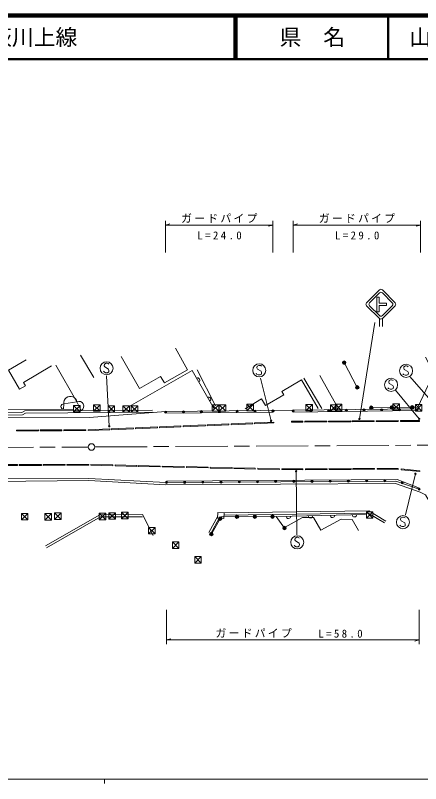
# Model space of a CAD drawing. Units: millimetres, scale not verified. Extents: x 40000 to 680000, y 20000 to 380000.
# Drawn here: x 247518 to 340480, y 204000 to 380000 of the extents above; entities that cross this region are included whole.
import ezdxf
from ezdxf.enums import TextEntityAlignment as Align

# ---------------------------------------------------------------- set-up
doc = ezdxf.new("R2010")
doc.units = ezdxf.units.MM
doc.header["$LTSCALE"] = 1000
doc.linetypes.add('CHAIN', pattern=[18.5, 12, -1.5, 3.5, -1.5])
for name, color, linetype, lineweight in [('M-BGD', 7, 'Continuous', 13), ('M-BGD-HTXT', 7, 'Continuous', 13), ('M-BMK', 2, 'CHAIN', 13), ('M-BMK-ROW', 30, 'Continuous', 13), ('M-BMK-SRVR', 3, 'Continuous', 13), ('M-STR-HTXT', 7, 'Continuous', 13), ('M-STR-STRC', 7, 'Continuous', 13), ('M-TTL', 2, 'Continuous', 140), ('M-TTL-BAND', 7, 'Continuous', 13), ('M-TTL-LINE', 7, 'Continuous', 50), ('M-TTL-TXT', 7, 'Continuous', 13)]:
    doc.layers.add(name, color=color, linetype=linetype, lineweight=lineweight)
doc.styles.add('ＭＳ ゴシック', font='')
doc.styles.get('ＭＳ ゴシック').set_extended_font_data('MS Gothic')

msp = doc.modelspace()

# ---------------------------------------------------------------- linework, layer by layer
at = {"layer": 'M-BGD'}
for p, q in [((287028, 298832), (284231, 303755)), ((265558, 297023), (262498, 302122)), ((271825, 301839), (275973, 294539)), ((249373, 295911), (255815, 299677)), ((261630, 291447), (256818, 299876)), ((325939, 294778), (322945, 300455)), ((288079, 298644), (273622, 290406)), ((281691, 295800), (287028, 298832)), ((293089, 289851), (288079, 298644)), ((289191, 298768), (293434, 290572)), ((321005, 290922), (317346, 297509)), ((313687, 296923), (317776, 289963)), ((233655, 289589), (260943, 289773)), ((281978, 288858), (306599, 289131)), ((311237, 289131), (339677, 289473)), ((310861, 287011), (313487, 287028)), ((310862, 286811), (310861, 287011)), ((313487, 287028), (313488, 286828)), ((313891, 287030), (318989, 287063)), ((313893, 286830), (313891, 287030)), ((318989, 287063), (318990, 286863)), ((319367, 287065), (324442, 287097)), ((319368, 286865), (319367, 287065)), ((319368, 286865), (324443, 286897)), ((324442, 287097), (324443, 286897)), ((324796, 287099), (329844, 287131)), ((324797, 286899), (324796, 287099)), ((324797, 286899), (329846, 286931)), ((329846, 286931), (329844, 287131)), ((330247, 287134), (335347, 287166)), ((330247, 287134), (330248, 286934)), ((330248, 286934), (335348, 286966)), ((335348, 286966), (335347, 287166)), ((335852, 287169), (340245, 287197)), ((335852, 287169), (335853, 286969)), ((335853, 286969), (340247, 286997)), ((340247, 286997), (340245, 287197)), ((264207, 285068), (269152, 285266)), ((269160, 285066), (269152, 285266)), ((269529, 285282), (274578, 285493)), ((269529, 285282), (269537, 285082)), ((269537, 285082), (274586, 285293)), ((274586, 285293), (274578, 285493)), ((275085, 285514), (280106, 285725)), ((275085, 285514), (275093, 285314)), ((275093, 285314), (280115, 285525)), ((280115, 285525), (280106, 285725)), ((280583, 285745), (285484, 285950)), ((280583, 285745), (280591, 285545)), ((280591, 285545), (285492, 285750)), ((285492, 285750), (285484, 285950)), ((286036, 285973), (291091, 286185)), ((286036, 285973), (286045, 285773)), ((286045, 285773), (291099, 285985)), ((291099, 285985), (291091, 286185)), ((291516, 286203), (296465, 286410)), ((291516, 286203), (291524, 286003)), ((291524, 286003), (296473, 286210)), ((296473, 286210), (296465, 286410)), ((296993, 286432), (301943, 286640)), ((296993, 286432), (297002, 286232)), ((297002, 286232), (301951, 286440)), ((301951, 286440), (301943, 286640)), ((302394, 286659), (306810, 286844)), ((302394, 286659), (302402, 286459)), ((302402, 286459), (306818, 286644)), ((306818, 286644), (306810, 286844)), ((310862, 286811), (313488, 286828)), ((313893, 286830), (318990, 286863)), ((247758, 285005), (252828, 285025)), ((247759, 284805), (247758, 285005)), ((247759, 284805), (252829, 284825)), ((252828, 285025), (252829, 284825)), ((253182, 285026), (258206, 285045)), ((253183, 284826), (253182, 285026)), ((253183, 284826), (258207, 284845)), ((258207, 284845), (258206, 285045)), ((258661, 285047), (263710, 285066)), ((258661, 285047), (258662, 284847)), ((258662, 284847), (263710, 284866)), ((263710, 284866), (263710, 285066)), ((264207, 285068), (264215, 284868)), ((264215, 284868), (269160, 285066)), ((242944, 277071), (248003, 277086)), ((242945, 276871), (248004, 276886)), ((248004, 276886), (248003, 277086)), ((248412, 277088), (253485, 277103)), ((248412, 277088), (248413, 276888)), ((248413, 276888), (253485, 276903)), ((253485, 276903), (253485, 277103)), ((253894, 277104), (258957, 277119)), ((253894, 277104), (253895, 276904)), ((253895, 276904), (258957, 276919)), ((258957, 276919), (258957, 277119)), ((259321, 277120), (264357, 277135)), ((259321, 277120), (259321, 276920)), ((259321, 276920), (264358, 276935)), ((264358, 276935), (264357, 277135)), ((264853, 277124), (264848, 276924)), ((264848, 276924), (269867, 276810)), ((264853, 277124), (269871, 277010)), ((269867, 276810), (269871, 277010)), ((270395, 276998), (270390, 276798)), ((270390, 276798), (275348, 276685)), ((270395, 276998), (275353, 276885)), ((275348, 276685), (275353, 276885)), ((275716, 276877), (275711, 276677)), ((275711, 276677), (280707, 276564)), ((275716, 276877), (280712, 276764)), ((280712, 276764), (280707, 276564)), ((281207, 276552), (281212, 276752)), ((281207, 276552), (286234, 276438)), ((281212, 276752), (286238, 276638)), ((286238, 276638), (286234, 276438)), ((286802, 276425), (286806, 276625)), ((286802, 276425), (291706, 276314)), ((286806, 276625), (291710, 276514)), ((291710, 276514), (291706, 276314)), ((292210, 276502), (292206, 276302)), ((292210, 276502), (297215, 276389)), ((297211, 276189), (297215, 276389)), ((297602, 276380), (297598, 276180)), ((297602, 276380), (302538, 276268)), ((292206, 276302), (297211, 276189)), ((297598, 276180), (302533, 276068)), ((302533, 276068), (302538, 276268)), ((303119, 276254), (303115, 276054)), ((303115, 276054), (308072, 275942)), ((303119, 276254), (308077, 276142)), ((308072, 275942), (308077, 276142)), ((308643, 276129), (308641, 275929)), ((308641, 275929), (313485, 275881)), ((308643, 276129), (313487, 276081)), ((313485, 275881), (313487, 276081)), ((314075, 276086), (319001, 276126)), ((314075, 276086), (314076, 275886)), ((314076, 275886), (319003, 275926)), ((319003, 275926), (319001, 276126)), ((319456, 276130), (324505, 276172)), ((319456, 276130), (319458, 275930)), ((319458, 275930), (324507, 275972)), ((324507, 275972), (324505, 276172)), ((324936, 276175), (329875, 276216)), ((324936, 276175), (324938, 275975)), ((324938, 275975), (329877, 276016)), ((329877, 276016), (329875, 276216)), ((330478, 276021), (330480, 276221)), ((330478, 276021), (335295, 275980)), ((330480, 276221), (335296, 276180)), ((335296, 276180), (335295, 275980)), ((336020, 276116), (335999, 275917)), ((335999, 275917), (340267, 275472)), ((336020, 276116), (340287, 275671)), ((340267, 275472), (340287, 275671)), ((276693, 265649), (279130, 260838)), ((291904, 261560), (293937, 265279)), ((292343, 261320), (294241, 264793)), ((327819, 265643), (307639, 265184))]:
    msp.add_line(p, q, dxfattribs=at)
for points in [[(249963, 301064), (245911, 298695), (248449, 294354), (249815, 295153), (249373, 295911)], [(329167, 290111), (339820, 290224), (343532, 298054), (341598, 301734)], [(281691, 295800), (280837, 297303), (275973, 294539)], [(316992, 289932), (313144, 296482), (308641, 293836), (309087, 293076), (304889, 290610), (304004, 292115), (300206, 289884)], [(258572, 289757), (258646, 290999), (261630, 291447), (262637, 289508)], [(76323, 289161), (85850, 288318), (96608, 287670), (106783, 287411), (111040, 287282), (264450, 287869), (282050, 289230), (340122, 289880)], [(230126, 288914), (249023, 289023), (249684, 289391), (278966, 289576)], [(230129, 288414), (249154, 288524), (249815, 288892), (278970, 289076)], [(340135, 271474), (334821, 273289), (281998, 272963), (264367, 273935), (110887, 273478), (105699, 273607), (96042, 274125), (85025, 274708), (74720, 275745), (65708, 276717), (64348, 270754), (63125, 270956)], [(340397, 270777), (334736, 272788), (281986, 272463), (264356, 273435), (228103, 273033)], [(340223, 271694), (335108, 273672), (282183, 273262)], [(351200, 253560), (341558, 270157), (340331, 270806)], [(332476, 264156), (328605, 266492), (295402, 266035)], [(332218, 263728), (328469, 265991), (295408, 265535)], [(254441, 258483), (266927, 265597), (276693, 265649)], [(254688, 258049), (267061, 265098), (276695, 265149)], [(292485, 261178), (294759, 265134), (307353, 265174), (309241, 262546)], [(309415, 262769), (313418, 264955), (315940, 264955), (317594, 262061), (322223, 264588), (324792, 264542), (326260, 261974)]]:
    msp.add_lwpolyline(points, dxfattribs=at)
msp.add_lwpolyline([(295402, 266035), (293967, 266088), (293920, 264804), (295355, 264752)], close=True, dxfattribs=at)
for centre, radius in [((322945, 300455), 400), ((322945, 300455), 352), ((322945, 300455), 304), ((322945, 300455), 256), ((322945, 300455), 208), ((322945, 300455), 160), ((322945, 300455), 112), ((322945, 300455), 64), ((322945, 300455), 16), ((325939, 294778), 400), ((325939, 294778), 352), ((325939, 294778), 304), ((325939, 294778), 256), ((325939, 294778), 208), ((325939, 294778), 160), ((325939, 294778), 112), ((325939, 294778), 64), ((325939, 294778), 16), ((329167, 290111), 400), ((329167, 290111), 352), ((329167, 290111), 304), ((333862, 290161), 400), ((333862, 290161), 352), ((333862, 290161), 304), ((333862, 290161), 256), ((338557, 290211), 400), ((338557, 290211), 352), ((338557, 290211), 304), ((338557, 290211), 256), ((338557, 290211), 208), ((281975, 289108), 250), ((281975, 289108), 150), ((281975, 289108), 50), ((286079, 289153), 250), ((286079, 289153), 150), ((286079, 289153), 50), ((290182, 289199), 250), ((290182, 289199), 150), ((290182, 289199), 50), ((294286, 289244), 250), ((294286, 289244), 150), ((294286, 289244), 50), ((298389, 289290), 250), ((298389, 289290), 150), ((298389, 289290), 50), ((302493, 289335), 250), ((302493, 289335), 150), ((302493, 289335), 50), ((306596, 289381), 250), ((306596, 289381), 150), ((306596, 289381), 50), ((311234, 289381), 250), ((311234, 289381), 150), ((311234, 289381), 50), ((315297, 289430), 250), ((315297, 289430), 150), ((315297, 289430), 50), ((319360, 289479), 250), ((319360, 289479), 150), ((319360, 289479), 50), ((323423, 289528), 250), ((323423, 289528), 150), ((323423, 289528), 50), ((327485, 289576), 250), ((327485, 289576), 150), ((327485, 289576), 50), ((329167, 290111), 256), ((329167, 290111), 208), ((329167, 290111), 160), ((329167, 290111), 112), ((329167, 290111), 64), ((329167, 290111), 16), ((331548, 289625), 250), ((331548, 289625), 150), ((331548, 289625), 50), ((333862, 290161), 208), ((333862, 290161), 160), ((333862, 290161), 112), ((333862, 290161), 64), ((333862, 290161), 16), ((335611, 289674), 250), ((335611, 289674), 150), ((335611, 289674), 50), ((338557, 290211), 160), ((338557, 290211), 112), ((338557, 290211), 64), ((338557, 290211), 16), ((339674, 289723), 250), ((339674, 289723), 150), ((339674, 289723), 50), ((282185, 273012), 250), ((282185, 273012), 150), ((282185, 273012), 50), ((286357, 273044), 250), ((286357, 273044), 150), ((286357, 273044), 50), ((290529, 273076), 250), ((290529, 273076), 150), ((290529, 273076), 50), ((294701, 273109), 250), ((294701, 273109), 150), ((294701, 273109), 50), ((298873, 273141), 250), ((298873, 273141), 150), ((298873, 273141), 50), ((303045, 273174), 250), ((303045, 273174), 150), ((303045, 273174), 50), ((307217, 273206), 250), ((307217, 273206), 150), ((307217, 273206), 50), ((311389, 273238), 250), ((311389, 273238), 150), ((311389, 273238), 50), ((315562, 273271), 250), ((315562, 273271), 150), ((315562, 273271), 50), ((319734, 273303), 250), ((319734, 273303), 150), ((319734, 273303), 50), ((323906, 273335), 250), ((323906, 273335), 150), ((323906, 273335), 50), ((328078, 273368), 250), ((328078, 273368), 150), ((328078, 273368), 50), ((332250, 273400), 250), ((332250, 273400), 150), ((332250, 273400), 50), ((336242, 272966), 250), ((336242, 272966), 150), ((336242, 272966), 50), ((340133, 271461), 250), ((340133, 271461), 150), ((340133, 271461), 50), ((294518, 264714), 400), ((294518, 264714), 352), ((294518, 264714), 304), ((294518, 264714), 256), ((294518, 264714), 208), ((294518, 264714), 160), ((294518, 264714), 112), ((294518, 264714), 64), ((294518, 264714), 16), ((298353, 265145), 400), ((298353, 265145), 352), ((298353, 265145), 304), ((298353, 265145), 256), ((298353, 265145), 208), ((298353, 265145), 160), ((298353, 265145), 112), ((298353, 265145), 64), ((298353, 265145), 16), ((302432, 265158), 400), ((302432, 265158), 352), ((302432, 265158), 304), ((302432, 265158), 256), ((302432, 265158), 208), ((302432, 265158), 160), ((302432, 265158), 112), ((302432, 265158), 64), ((302432, 265158), 16), ((306510, 265171), 400), ((306510, 265171), 352), ((306510, 265171), 304), ((306510, 265171), 256), ((306510, 265171), 208), ((306510, 265171), 160), ((306510, 265171), 112), ((306510, 265171), 64), ((306510, 265171), 16), ((309241, 262546), 400), ((309241, 262546), 352), ((309241, 262546), 304), ((309241, 262546), 256), ((309241, 262546), 208), ((309241, 262546), 160), ((309241, 262546), 112), ((309241, 262546), 64), ((309241, 262546), 16), ((292485, 261178), 400), ((292485, 261178), 352), ((292485, 261178), 304), ((292485, 261178), 256), ((292485, 261178), 208), ((292485, 261178), 160), ((292485, 261178), 112), ((292485, 261178), 64), ((292485, 261178), 16)]:
    msp.add_circle(centre, radius, dxfattribs=at)
for centre, radius, start, end in [((289332, 296446), 500, 299.67593, 119.67593), ((260138, 291223), 1509, 8.53218, 188.53218), ((291837, 292050), 500, 299.67593, 119.67593), ((258609, 290378), 622, 86.57992, 266.57992), ((262133, 290477), 1093, 297.44115, 117.44115), ((310161, 265241), 500, 181.30337, 1.30337), ((315206, 265356), 500, 181.30337, 1.30337), ((320251, 265471), 500, 181.30337, 1.30337), ((325296, 265586), 500, 181.30337, 1.30337)]:
    msp.add_arc(centre, radius, start, end, dxfattribs=at)
at = {"layer": 'M-BGD-HTXT'}
for p, q in [((281977, 325685), (281977, 332963)), ((306598, 332964), (306598, 325686)), ((311236, 325686), (311236, 332964)), ((340479, 332964), (340479, 325687)), ((281977, 331963), (282977, 332243)), ((281977, 331963), (306598, 331964)), ((306598, 331964), (305598, 331684)), ((311236, 331964), (312236, 332244)), ((311236, 331964), (340479, 331964)), ((340479, 331964), (339479, 331684))]:
    msp.add_line(p, q, dxfattribs=at)
at = {"layer": 'M-BMK'}
for p, q in [((265718, 281125), (364126, 281637)), ((165647, 280603), (264218, 281117))]:
    msp.add_line(p, q, dxfattribs=at)
at = {"layer": 'M-BMK-ROW'}
for p, q in [((260894, 290651), (262394, 289151)), ((260894, 289151), (262394, 290651)), ((265450, 290795), (266950, 289295)), ((265450, 289295), (266950, 290795)), ((268772, 290579), (270272, 289079)), ((268772, 289079), (270272, 290579)), ((272166, 290579), (273666, 289079)), ((272166, 289079), (273666, 290579)), ((274116, 290579), (275616, 289079)), ((274116, 289079), (275616, 290579)), ((292677, 290796), (294177, 289296)), ((292677, 289296), (294177, 290796)), ((294266, 290796), (295766, 289296)), ((294266, 289296), (295766, 290796)), ((300621, 290941), (302122, 289441)), ((300622, 289441), (302121, 290941)), ((314138, 290869), (315638, 289369)), ((314138, 289369), (315638, 290869)), ((319772, 290797), (321272, 289297)), ((319772, 289297), (321272, 290797)), ((320927, 290941), (322427, 289441)), ((320927, 289441), (322427, 290941)), ((334135, 291020), (335635, 289520)), ((334135, 289520), (335635, 291020)), ((339280, 290862), (340780, 289362)), ((339280, 289362), (340780, 290862)), ((248918, 265898), (250418, 264398)), ((248918, 264398), (250418, 265898)), ((254293, 265847), (255793, 264347)), ((254293, 264347), (255793, 265847)), ((256524, 265999), (258024, 264499)), ((256524, 264499), (258024, 265999)), ((266767, 265949), (268267, 264449)), ((266767, 264449), (268267, 265949)), ((268998, 266050), (270498, 264550)), ((268998, 264550), (270498, 266050)), ((271889, 266152), (273389, 264652)), ((271889, 264652), (273389, 266152)), ((328032, 266301), (329532, 264801)), ((328032, 264801), (329532, 266301)), ((278075, 262704), (279575, 261204)), ((278075, 261204), (279575, 262704)), ((283552, 259357), (285052, 257857)), ((283552, 257857), (285052, 259357)), ((288674, 256011), (290174, 254511)), ((288674, 254511), (290174, 256011))]:
    msp.add_line(p, q, dxfattribs=at)
for points in [[(260894, 289151), (260894, 290651), (262394, 290651), (262394, 289151)], [(265450, 289295), (265450, 290795), (266950, 290795), (266950, 289295)], [(268772, 289079), (268772, 290579), (270272, 290579), (270272, 289079)], [(272166, 289079), (272166, 290579), (273666, 290579), (273666, 289079)], [(274116, 289079), (274116, 290579), (275616, 290579), (275616, 289079)], [(292677, 289296), (292677, 290796), (294177, 290796), (294177, 289296)], [(294266, 289296), (294266, 290796), (295766, 290796), (295766, 289296)], [(300622, 289441), (300621, 290941), (302121, 290941), (302122, 289441)], [(314138, 289369), (314138, 290869), (315638, 290869), (315638, 289369)], [(319772, 289297), (319772, 290797), (321272, 290797), (321272, 289297)], [(320927, 289441), (320927, 290941), (322427, 290941), (322427, 289441)], [(334135, 289520), (334135, 291020), (335635, 291020), (335635, 289520)], [(339280, 289362), (339280, 290862), (340780, 290862), (340780, 289362)], [(248918, 264398), (248918, 265898), (250418, 265898), (250418, 264398)], [(254293, 264347), (254293, 265847), (255793, 265847), (255793, 264347)], [(256524, 264499), (256524, 265999), (258024, 265999), (258024, 264499)], [(266767, 264449), (266767, 265949), (268267, 265949), (268267, 264449)], [(268998, 264550), (268998, 266050), (270498, 266050), (270498, 264550)], [(271889, 264652), (271889, 266152), (273389, 266152), (273389, 264652)], [(328032, 264801), (328032, 266301), (329532, 266301), (329532, 264801)], [(278075, 261204), (278075, 262704), (279575, 262704), (279575, 261204)], [(283552, 257857), (283552, 259357), (285052, 259357), (285052, 257857)], [(288674, 254511), (288674, 256011), (290174, 256011), (290174, 254511)]]:
    msp.add_lwpolyline(points, close=True, dxfattribs=at)
at = {"layer": 'M-BMK-SRVR'}
msp.add_circle((264968, 281121), 750, dxfattribs=at)
at = {"layer": 'M-STR-HTXT'}
for p, q in [((282184, 243826), (282184, 235923)), ((340136, 235925), (340136, 243827)), ((282184, 236923), (283184, 237203)), ((282184, 236923), (340136, 236925)), ((340136, 236925), (339136, 236645))]:
    msp.add_line(p, q, dxfattribs=at)
at = {"layer": 'M-STR-STRC'}
for p, q in [((331014, 317117), (328069, 314172)), ((331693, 317117), (334637, 314172)), ((328749, 314172), (331014, 316438)), ((330452, 312119), (330452, 315480)), ((330452, 315480), (330992, 315480)), ((330992, 315480), (330992, 314100)), ((331693, 316438), (333958, 314172)), ((328069, 313493), (331014, 310549)), ((328748, 313493), (331014, 311228)), ((330992, 314100), (332653, 314100)), ((330992, 312119), (330992, 313560)), ((330992, 313560), (332653, 313560)), ((334637, 313493), (331693, 310549)), ((331693, 311228), (333958, 313493)), ((332653, 314100), (332653, 313560)), ((330992, 312119), (330452, 312119)), ((331014, 310549), (331014, 308757)), ((331693, 310549), (331693, 308757)), ((326444, 287559), (330008, 309674)), ((269072, 285869), (268431, 297428)), ((303729, 296920), (306162, 287090)), ((345037, 289192), (337924, 297345)), ((334700, 294120), (340169, 287576)), ((311896, 275565), (312076, 261018)), ((339289, 274998), (337028, 265555))]:
    msp.add_line(p, q, dxfattribs=at)
for points in [[(268933, 300108), (268813, 300228), (268573, 300288), (268333, 300288), (267973, 300108), (267913, 299748), (268033, 299448), (268873, 298968), (268993, 298668), (268933, 298308), (268633, 298128), (268213, 298128), (267853, 298308), (267733, 298488)], [(303947, 299636), (303827, 299756), (303587, 299816), (303347, 299816), (302987, 299636), (302927, 299276), (303047, 298976), (303887, 298496), (304007, 298196), (303947, 297836), (303647, 297656), (303227, 297656), (302867, 297836), (302747, 298016)], [(337611, 299518), (337491, 299638), (337251, 299698), (337011, 299698), (336651, 299518), (336591, 299158), (336711, 298858), (337551, 298378), (337671, 298078), (337611, 297718), (337311, 297538), (336891, 297538), (336531, 297718), (336411, 297898)], [(334180, 296324), (334060, 296444), (333820, 296504), (333580, 296504), (333220, 296324), (333160, 295964), (333280, 295664), (334120, 295184), (334240, 294884), (334180, 294524), (333880, 294344), (333460, 294344), (333100, 294524), (332980, 294704)], [(336902, 264859), (336782, 264979), (336542, 265039), (336302, 265039), (335942, 264859), (335882, 264499), (336002, 264199), (336842, 263719), (336962, 263419), (336902, 263059), (336602, 262879), (336182, 262879), (335822, 263059), (335702, 263239)], [(312652, 260245), (312532, 260365), (312292, 260425), (312052, 260425), (311692, 260245), (311632, 259885), (311752, 259585), (312592, 259105), (312712, 258805), (312652, 258445), (312352, 258265), (311932, 258265), (311572, 258445), (311452, 258625)]]:
    msp.add_lwpolyline(points, dxfattribs=at)
for centre, radius in [((268453, 299148), 1500), ((303467, 298676), 1500), ((337131, 298558), 1500), ((333700, 295364), 1500), ((306162, 287090), 150), ((306162, 287090), 90), ((306162, 287090), 30), ((326444, 287559), 150), ((326444, 287559), 90), ((326444, 287559), 30), ((340169, 287576), 150), ((340169, 287576), 90), ((340169, 287576), 30), ((269072, 285869), 150), ((269072, 285869), 90), ((269072, 285869), 30), ((311896, 275565), 150), ((311896, 275565), 90), ((311896, 275565), 30), ((339289, 274998), 150), ((339289, 274998), 90), ((339289, 274998), 30), ((336422, 263899), 1500), ((312172, 259285), 1500)]:
    msp.add_circle(centre, radius, dxfattribs=at)
for centre, start, end in [((331353, 316777), 45.00142, 135.00142), ((331353, 316098), 45.00127, 135.00142), ((328409, 313833), 135.00142, 225.00142), ((329088, 313833), 135.00142, 225.00146), ((333619, 313833), 315.00152, 45.00126), ((334298, 313833), 315.00142, 45.00141), ((331353, 311567), 225.00146, 315.00152), ((331353, 310888), 225.00142, 315.00142)]:
    msp.add_arc(centre, 480, start, end, dxfattribs=at)
at = {"layer": 'M-TTL'}
msp.add_line((680000, 380000), (40000, 380000), dxfattribs=at)
at = {"layer": 'M-TTL-BAND'}
for p, q in [((40000, 205000), (579000, 205000)), ((268000, 205000), (268000, 204000))]:
    msp.add_line(p, q, dxfattribs=at)
at = {"layer": 'M-TTL-LINE'}
for p, q in [((297750, 380000), (297750, 370000)), ((298250, 380000), (298250, 370000)), ((333000, 380000), (333000, 370000)), ((40000, 370000), (680000, 370000))]:
    msp.add_line(p, q, dxfattribs=at)

# ---------------------------------------------------------------- texts
at = {"layer": 'M-BGD-HTXT', "char_height": 1833, "attachment_point": 7, "rotation": 0.001, "style": 'ＭＳ ゴシック'}
for s, insert in [('\\T1.2;ガードパイプ', (285537, 332463)), ('\\T1.2;ガードパイプ', (317107, 332464)), ('\\T1.43;L=24.0', (289277, 328650)), ('\\T1.43;L=29.0', (320847, 328650))]:
    msp.add_mtext(s, dxfattribs=dict(at, insert=insert))
at = {"layer": 'M-STR-HTXT', "char_height": 1833, "attachment_point": 7, "rotation": 0.001, "style": 'ＭＳ ゴシック'}
for s, insert in [('\\T1.2;ガードパイプ', (293411, 237424)), ('\\T1.43;L=58.0', (317014, 237424))]:
    msp.add_mtext(s, dxfattribs=dict(at, insert=insert))
at = {"layer": 'M-TTL-TXT', "style": 'ＭＳ ゴシック'}
msp.add_text('主要地方道萩川上線', height=3666, dxfattribs=at).set_placement((216734, 375000), align=Align.MIDDLE_LEFT)
for s, p in [('県\u3000名', (315625, 375000)), ('山\u3000口\u3000県', (350375, 375000))]:
    msp.add_text(s, height=3666, dxfattribs=at).set_placement(p, align=Align.MIDDLE_CENTER)

doc.saveas('drawing.dxf')
